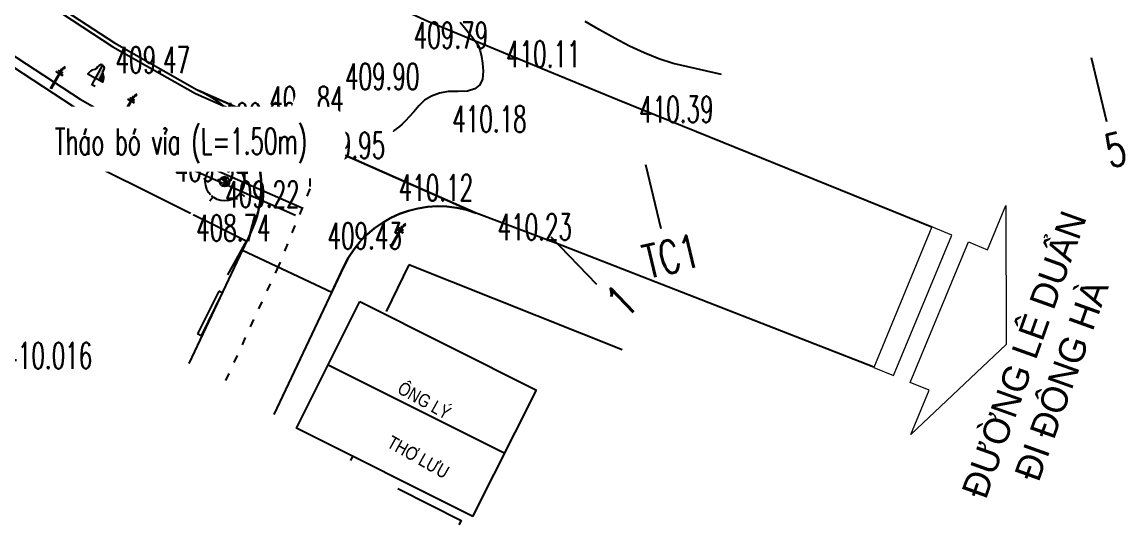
# Model space of a CAD drawing. Header units: centimetres. Extents: x 556321 to 560034, y 1839250 to 1840516.
# Drawn here: x 556373.8 to 556457.5, y 1839278 to 1839316.2 of the extents above; entities that cross this region are included whole.
import ezdxf
from ezdxf.enums import TextEntityAlignment as Align

# ---------------------------------------------------------------- set-up
doc = ezdxf.new("R2010")
doc.units = ezdxf.units.CM
doc.header["$MEASUREMENT"] = 0
doc.set_wipeout_variables(frame=1)
doc.linetypes.add('ACAD_ISO03W100', pattern=[30, 12, -18])
doc.linetypes.add('CENTER', pattern=[2, 1.25, -0.25, 0.25, -0.25])
for name, color, linetype in [('4', 21, 'Continuous'), ('bo via', 23, 'Continuous'), ('CAO DO AN', 6, 'Continuous'), ('cao do Hien Trang', 6, 'Continuous'), ('cao do3', 2, 'Continuous'), ('EL', 7, 'Continuous'), ('ENTPLINETUYEN', 1, 'Continuous'), ('H1_DongMuc', 3, 'Continuous'), ('H1_DongMuc_Con', 3, 'Continuous'), ('KH_VAT', 8, 'Continuous'), ('pha1', 4, 'Continuous'), ('sh', 4, 'Continuous'), ('sh(bs)', 31, 'Continuous'), ('SH1', 4, 'Continuous'), ('so hoa', 4, 'Continuous'), ('Texttencoc', 5, 'Continuous'), ('thoat nuoc', 50, 'Continuous'), ('ThongSoTuyen_TuyenPDP', 7, 'Continuous'), ('TIM', 8, 'CENTER'), ('VANG', 2, 'Continuous')]:
    doc.layers.add(name, color=color, linetype=linetype)
doc.layers.add('Mep duong', color=241, linetype='Continuous', lineweight=50)
doc.styles.add('2D', font='vnsimple.shx', dxfattribs={"width": 0.6})
doc.styles.add('CHUSO', font='Vnsimple.shx', dxfattribs={"width": 0.7})
doc.styles.add('Khung ten', font='VHAVANB_3.TTF')
doc.styles.get("Standard").update_dxf_attribs({"font": 'Vnsimple.shx', "width": 0.7, "height": 2})
doc.styles.add('style1', font='vnsimple.shx', dxfattribs={"width": 0.7, "height": 1})
doc.styles.add('TDHEADER', font='VHARIALN_3.TTF', dxfattribs={"height": 2})
doc.dimstyles.new('D1000 bv', dxfattribs={"dimtxt": 2, "dimasz": 1, "dimexe": 0.5, "dimexo": 1, "dimgap": 0.7, "dimtad": 1, "dimzin": 0, "dimdsep": 46, "dimtxsty": '2D', "dimblk": 'OPEN30', "dimcen": 0, "dimdle": 0.7, "dimclrd": 7, "dimclre": 7, "dimclrt": 3, "dimadec": 0, "dimazin": 2, "dimtfac": 0.3478260869565218, "dimtix": 1, "dimtofl": 0, "dimtmove": 0, "dimatfit": 3, "dimldrblk": 'OPEN30', "dimfxl": 0, "dimtolj": 1, "dimtzin": 0, "dimarcsym": 0})

# ---------------------------------------------------------------- blocks, each defined once
blk = doc.blocks.new('A$C7C2601D0')
at = {"layer": '4'}
h = blk.add_hatch(color=256, dxfattribs=at)
h.paths.add_polyline_path([(0, 0.1877254293740407, 0.4142135623730951), (-0.1877254293740407, 0), (0, 0)])
h.paths.add_polyline_path([(0.1877254293740407, 0), (0, 0), (0, -0.1877254293740407, 0.4142135623730951)])
for points in [[(-0.1877254293740407, 0), (0.1877254293740407, 0)], [(0, 0.1877254293740407), (0, -0.1877254293740407)]]:
    blk.add_lwpolyline(points, dxfattribs=at)
blk.add_circle((0, 0), 0.1877254293740407, dxfattribs=at)
at = {"layer": 'so hoa'}
for points in [[(0, 0.9352988136270142), (0, 0.7380441089244414)], [(-0.9352988136261047, 0), (-0.7380441089244414, 0)], [(0.7380441089244414, 0), (0.9352988136261047, 0)], [(0, -0.7380441089244414), (0, -0.9352988136251952)]]:
    blk.add_lwpolyline(points, dxfattribs=at)
blk.add_circle((0, 0), 0.7380441089244414, dxfattribs=at)
blk = doc.blocks.new('A$C1E3A08E7')
at = {"layer": 'VANG', "rotation": 102.7814768647459}
blk.add_blockref('A$C7C2601D0', (0, 0), dxfattribs=at)
blk = doc.blocks.new('ChieuDungVat8')
at = {"layer": 'KH_VAT', "color": 1}
blk.add_line((0.4782101928722113, 13.42031231382862), (0.6285936401691288, 14.03245026478544), dxfattribs=at)
blk.add_lwpolyline([(1.249889230588451, 16.02661476936191), (0.565644663060084, 14.73034528037533), (1.460426036501303, 14.9931025817059), (0.4785958484280854, 13.38258305983618), (1.03337573655881, 13.82580557232723)], dxfattribs=at)
at = {"layer": 'KH_VAT', "color": 6}
for points in [[(-1.845829401165247, 10.51823131972924), (2.44422472990118, 10.51823131972924)], [(-1.030674073379487, 11.85530999815091), (1.687294789822772, 11.85530999815091)], [(-0.2152834942098707, 13.1036104937084), (0.871904210653156, 13.1036104937084)], [(0.05651343218050897, 0.0235920138657093), (0.2116717840544879, 13.21215834002942), (0.384469767799601, 13.21215834002942), (0.4913885938003659, 0.0235920138657093)]]:
    blk.add_lwpolyline(points, dxfattribs=at)
for points in [[(-1.767890112707391, 10.51661392627284), (-1.767890112707391, 10.71717589627951), (-1.678611117880791, 10.71717589627951), (-1.678611117880791, 10.51661392627284)], [(-1.176416946342215, 10.51661392627284), (-1.176416946342215, 10.71717589627951), (-1.087137951748446, 10.71717589627951), (-1.087137951748446, 10.51661392627284)], [(-0.9527347849216312, 11.85369260469452), (-0.9527347849216312, 12.05425457470119), (-0.8634557898622006, 12.05425457470119), (-0.8634557898622006, 11.85369260469452)], [(-0.3612616185564548, 11.85369260469452), (-0.3612616185564548, 12.05425457470119), (-0.2719826237298548, 12.05425457470119), (-0.2719826237298548, 11.85369260469452)], [(-0.3612616185564548, 10.51661387272179), (-0.3612616185564548, 10.71717584272847), (-0.2719826237298548, 10.71717584272847), (-0.2719826237298548, 10.51661387272179)], [(-0.1492240307852626, 13.11277610482648), (-0.1492240307852626, 13.31333807436749), (-0.05994503595866263, 13.31333807436749), (-0.05994503595866263, 13.11277610482648)], [(0.6877665205392987, 13.11277610482648), (0.6877665205392987, 13.31333807436749), (0.7770455155987293, 13.31333807436749), (0.7770455155987293, 13.11277610482648)], [(0.8998041085433215, 11.86483487812802), (0.8998041085433215, 12.0653968481347), (0.9890831031370908, 12.0653968481347), (0.9890831031370908, 11.86483487812802)], [(0.8998041085433215, 10.5277561461553), (0.8998041085433215, 10.72831811616197), (0.9890831031370908, 10.72831811616197), (0.9890831031370908, 10.5277561461553)], [(1.491277474211529, 11.85369260469452), (1.491277474211529, 12.05425457470119), (1.580556468805298, 12.05425457470119), (1.580556468805298, 11.85369260469452)], [(1.656734048621729, 10.52775619970635), (1.656734048621729, 10.72831816971302), (1.746013043215498, 10.72831816971302), (1.746013043215498, 10.52775619970635)], [(2.248207414057106, 10.51661392627284), (2.248207414057106, 10.71717589627951), (2.337486408883706, 10.71717589627951), (2.337486408883706, 10.51661392627284)]]:
    blk.add_lwpolyline(points, close=True, dxfattribs=at)
blk = doc.blocks.new('ChieuDungVat7')
at = {"layer": 'KH_VAT', "color": 6}
for points in [[(-1.147124849259853, 11.85530999768525), (1.570844014175236, 11.85530999768525)], [(-0.3317342698574066, 13.1036104937084), (0.7554534347727895, 13.1036104937084)], [(-0.05993734393268824, 0.0235920138657093), (0.09522100817412138, 13.21215834002942), (0.2680189919192344, 13.21215834002942), (0.3749378179199994, 0.0235920138657093)]]:
    blk.add_lwpolyline(points, dxfattribs=at)
for points in [[(-1.069185560569167, 11.85369260516018), (-1.069185560569167, 12.05425457470119), (-0.9799065657425672, 12.05425457470119), (-0.9799065657425672, 11.85369260516018)], [(-0.4777123944368213, 11.85369260516018), (-0.4777123944368213, 12.05425457470119), (-0.3884333996102214, 12.05425457470119), (-0.3884333996102214, 11.85369260516018)], [(-0.2656748066656291, 13.11277610482648), (-0.2656748066656291, 13.31333807483315), (-0.1763958118390292, 13.31333807483315), (-0.1763958118390292, 13.11277610482648)], [(0.5713157448917627, 13.11277610482648), (0.5713157448917627, 13.31333807483315), (0.6605947397183627, 13.31333807483315), (0.6605947397183627, 13.11277610482648)], [(0.7833533326629549, 11.86483487859368), (0.7833533326629549, 12.0653968481347), (0.8726323274895549, 12.0653968481347), (0.8726323274895549, 11.86483487859368)], [(1.374826698331162, 11.85369260516018), (1.374826698331162, 12.05425457470119), (1.464105693157762, 12.05425457470119), (1.464105693157762, 11.85369260516018)]]:
    blk.add_lwpolyline(points, close=True, dxfattribs=at)
blk = doc.blocks.new('ChieuBangVat13')
for points in [[(1.13686837721616e-13, 6.809675425828686), (-0.4361396495232839, 6.628234363182401), (-0.8845946678229666, 6.139774851601032), (-1.047668500869804, 5.488494855634144), (-1.047668500869804, 4.918625101860016), (-1.373816166964389, 4.389460469182268), (-2.066881934834782, 3.81959071540814), (-2.256136802338915, 3.32446771822697), (-2.559488776196304, 2.239146676411565), (0.09385228529936285, 2.191391696278515)], [(1.13686837721616e-13, 6.809675425828573), (0.4361396495232839, 6.628234363182401), (0.8845946678229666, 6.139774851601032), (1.047668500869804, 5.488494855634144), (1.047668500869804, 4.918625101860016), (1.373816166964389, 4.389460469182268), (1.940263808074633, 3.81959071540814), (2.268899067926213, 3.371836324923152), (2.597530372939218, 2.191391696278515), (-0.09385228529936285, 2.191391696278515)], [(1.13686837721616e-13, 6.809675425828573), (0, 0), (1.181879918590312, 0)]]:
    blk.add_lwpolyline(points)
for points in [[(-0.01316170433074149, 6.806736949313745), (0.4310893200672581, 6.62630637914981), (0.8828703580011279, 6.130123281986471)], [(-0.006818142507654557, 6.797984328950861), (0.8848398678437661, 6.120607622626267), (0.03195114461868798, 2.211182170847223), (0.962374487256966, 2.211182170847223)], [(0.8753442993038334, 6.092534388858894), (1.040996687406732, 5.483580729161986), (0.9129904121427899, 4.927253461419241), (1.040996687406732, 4.889664568291209)], [(0.9016677079662259, 4.92279366351022), (1.060604779375353, 4.869897392622988), (0.9899673992513272, 2.207469879335804), (2.588537068958431, 2.230395997623873)], [(1.40628935033601, 4.3180435138147), (2.266106951562506, 3.362017779853431), (2.539682942275249, 2.327950436425908)]]:
    blk.add_solid(points)
blk = doc.blocks.new('A$C2A113424')
at = {"layer": 'Mep duong', "linetype": 'Continuous', "lineweight": 20, "extrusion": (-0.004496282055146948, 0.001719061481453282, 0.999988414070535)}
blk.add_lwpolyline([(4.322536986824867, 6.79247280023508), (4.830761154897329, 6.598165935739423), (3.402301987192789, 2.861923919200379), (2.89407781927676, 3.056230783792444), (2.44399803933625, 1.879013385726145), (2.335873058389854, 5.535508036274276), (4.772616766727176, 7.969690198559676), (4.322536986810312, 6.79247280047155)], dxfattribs=at)
blk.add_lwpolyline([(5.273641723522699, 6.428841570338148), (3.845182555903653, 2.692599553731802), (4.372020599101048, 2.491176137052379), (5.800479766678257, 6.227418153647811)], close=True, dxfattribs=at)
blk = doc.blocks.new('_Open30')
at = {"color": 0, "linetype": 'ByBlock', "lineweight": -2}
for p, q in [((-1, 0.26794919), (0, 0)), ((0, 0), (-1, -0.26794919)), ((0, 0), (-1, 0))]:
    blk.add_line(p, q, dxfattribs=at)
blk = doc.blocks.new('*D51')
at = {"layer": 'bo via', "color": 7, "lineweight": -2, "transparency": 16777216}
for p, q in [((556414.6925051346, 1839332.37416893), (556415.6657439666, 1839328.321607881)), ((556406.465506458, 1839329.381998281), (556408.4519322028, 1839325.60628901))]:
    blk.add_line(p, q, dxfattribs=at)
blk.add_arc((556422.9239297499, 1839298.098562913), 31.58236973049821, 105.3183226664894, 115.9349106282144, dxfattribs=at)
at = {"layer": 'Defpoints', "color": 0, "lineweight": -2, "transparency": 16777216}
for p in [(556414.4589905782, 1839333.346522236), (556405.9999049715, 1839330.266992776), (556422.9239297499, 1839298.098562913)]:
    blk.add_point(p, dxfattribs=at)
at = {"layer": 'bo via', "color": 7, "lineweight": -2, "transparency": 16777216}
for p, rotation in [((556415.5489866885, 1839328.807784535), 14.41119989975568), ((556408.2191314597, 1839326.048786257), 206.8420333949481)]:
    blk.add_blockref('_Open30', p, dxfattribs=dict(at, rotation=rotation))
at = {"layer": 'bo via', "color": 3, "transparency": 16777216, "insert": (556411.1993345228, 1839329.247399193), "char_height": 2, "attachment_point": 5, "rotation": 20.626616647307088, "style": '2D', "bg_fill": 3, "box_fill_scale": 1.25, "bg_fill_color": 256, "bg_fill_true_color": 13158600, "bg_fill_transparency": 0}
blk.add_mtext('\\A1;L1=9.00', dxfattribs=at)
at = {"layer": 'Defpoints', "color": 0, "lineweight": -2, "transparency": 16777216}
blk.add_point((556413.0321989919, 1839328.091891177), dxfattribs=at)
blk = doc.blocks.new('*D55')
at = {"layer": 'bo via', "color": 7, "lineweight": -2, "transparency": 16777216}
for p, q in [((556413.4081750736, 1839337.722112114), (556412.4224170648, 1839341.826802944)), ((556403.9052783833, 1839334.138348408), (556401.9350943525, 1839337.871789254))]:
    blk.add_line(p, q, dxfattribs=at)
blk.add_arc((556422.9239297501, 1839298.098562913), 44.47155484247359, 104.7924734328609, 116.532782245637, dxfattribs=at)
at = {"layer": 'Defpoints', "color": 0, "lineweight": -2, "transparency": 16777216}
for p in [(556413.6416896302, 1839336.749758807), (556404.371991964, 1839333.253939886), (556422.9239297501, 1839298.098562913)]:
    blk.add_point(p, dxfattribs=at)
at = {"layer": 'bo via', "color": 7, "lineweight": -2, "transparency": 16777216}
for p, rotation in [((556412.539174343, 1839341.340626291), 14.14827528311692), ((556402.1684511432, 1839337.429584993), 207.176980395381)]:
    blk.add_blockref('_Open30', p, dxfattribs=dict(at, rotation=rotation))
at = {"layer": 'bo via', "color": 3, "transparency": 16777216, "insert": (556406.631622098, 1839341.300104412), "char_height": 2, "attachment_point": 5, "rotation": 20.662627839248938, "style": '2D', "bg_fill": 3, "box_fill_scale": 1.25, "bg_fill_color": 256, "bg_fill_true_color": 13158600, "bg_fill_transparency": 0}
blk.add_mtext('\\A1;L1=10.00', dxfattribs=at)
at = {"layer": 'Defpoints', "color": 0, "lineweight": -2, "transparency": 16777216}
blk.add_point((556408.9775569009, 1839340.326727382), dxfattribs=at)

msp = doc.modelspace()

# ---------------------------------------------------------------- linework, layer by layer
at = {"layer": 'cao do Hien Trang', "color": 3, "lineweight": -2}
for centre in [(556414.3815946274, 1839312.781971744, 410.105), (556384.7121866785, 1839312.342460684, 409.466), (556400.7345561206, 1839311.665528288, 409.829), (556402.1446991523, 1839311.079024554, 409.901), (556424.4948799897, 1839308.578796255, 410.389), (556392.782631475, 1839308.066577408, 409.92), (556392.9685795864, 1839308.317990017, 409.729), (556410.2933256659, 1839307.846980163, 410.18), (556394.0341796584, 1839306.241939322, 409.723), (556399.5501683932, 1839305.841328196, 409.951), (556393.9758365792, 1839304.514773701, 409.544), (556389.2036972938, 1839304.09016607, 409.944), (556404.0364744982, 1839303.04093902, 410.046), (556422.8108340062, 1839302.752975358, 410.59), (556393.042111245, 1839302.128041625, 409.219), (556402.5527370167, 1839302.185612717, 409.841), (556405.7177234562, 1839302.428328263, 410.356), (556406.2246271553, 1839302.61489096, 410.116), (556405.6793384843, 1839301.829470522, 410.282), (556402.4574729335, 1839300.380019807, 410.197), (556390.8368294141, 1839299.559117133, 408.736), (556413.7383828817, 1839299.634838799, 410.231), (556400.8151927984, 1839298.960866201, 409.429), (556420.8149694379, 1839297.033108085, 410.473)]:
    msp.add_circle(centre, 0, dxfattribs=at)
at = {"layer": 'cao do3', "color": 6, "lineweight": -2}
for centre in [(556407.3698817972, 1839314.218396174, 409.795), (556396.3932856438, 1839309.323804961, 409.8401)]:
    msp.add_circle(centre, 0, dxfattribs=at)
at = {"layer": 'ENTPLINETUYEN'}
for p, q in [((556387.1008558692, 1839311.066589714, 408.239), (556408.3181436275, 1839301.691501933, 408.239)), ((556390.5499191727, 1839298.880233209, 408.239), (556397.3317754559, 1839295.677667776, 408.239))]:
    msp.add_line(p, q, dxfattribs=at)
at = {"layer": 'ENTPLINETUYEN', "elevation": 408.239}
for points in [[(556346.7539824003, 1839352.145901759), (556352.4903621642, 1839348.05611321), (556361.6451276426, 1839341.722677015), (556371.8012416932, 1839334.703361066), (556383.3720897746, 1839327.129380694), (556393.1549636798, 1839321.557876126), (556404.6340549221, 1839316.293343454), (556412.9041939813, 1839312.868970527), (556419.0504820248, 1839310.341826035), (556442.9445240359, 1839300.649524501)], [(556373.3593994323, 1839319.525347111), (556380.819583318, 1839314.628770526), (556387.1008558692, 1839311.066589714), (556387.1970695396, 1839311.024314536)], [(556438.5241550014, 1839289.966384132), (556414.3577673059, 1839299.40503446), (556408.3181436275, 1839301.691501933)], [(556391.21285645, 1839300.284090658), (556386.4772427586, 1839290.255801734)], [(556398.2517216555, 1839297.625775643), (556392.943927563, 1839286.38581897)]]:
    msp.add_lwpolyline(points, dxfattribs=at)
msp.add_lwpolyline([(556408.3181436275, 1839301.691501933), (556387.268138535, 1839310.992674061, -0.4193362945107494), (556391.21285645, 1839300.284090658), (556390.5499191727, 1839298.880233209), (556397.3317754557, 1839295.677667776), (556398.2517216555, 1839297.625775643, -0.3911795176294074)], format="xyb", close=True, dxfattribs=at)
at = {"layer": 'ENTPLINETUYEN'}
for centre, start, end in [((556383.9788764148, 1839303.700160454, 408.239), 334.7221244825664, 66.2801568124189), ((556405.4857016907, 1839294.209705847, 408.239), 69.26444653286664, 154.7221244825664)]:
    msp.add_arc(centre, 7.999999999999999, start, end, dxfattribs=at)
at = {"layer": 'H1_DongMuc', "color": 5, "lineweight": -2, "elevation": 410}
msp.add_lwpolyline([(556407.0950217665, 1839316.222465968), (556407.4283759773, 1839315.801433672), (556407.7221547375, 1839315.429948181), (556407.9763580469, 1839315.108009493), (556408.1909859056, 1839314.835617608), (556408.3660383136, 1839314.612772528), (556408.5092229425, 1839314.368672631), (556408.6282474636, 1839314.032516296), (556408.723111877, 1839313.604303525), (556408.7938161825, 1839313.084034317), (556408.8403603804, 1839312.471708672), (556408.7922292681, 1839311.883588834), (556408.5789076431, 1839311.435937048), (556408.2003955056, 1839311.128753315), (556407.6566928553, 1839310.962037634), (556406.9477996926, 1839310.935790004), (556406.1947248615, 1839310.927043814), (556405.5184772062, 1839310.812832448), (556404.9190567266, 1839310.593155908), (556404.396463423, 1839310.268014193), (556403.9506972951, 1839309.837407303), (556403.5659588508, 1839309.388274946), (556403.226448597, 1839309.007556832), (556402.9321665344, 1839308.69525296), (556402.6831126625, 1839308.45136333), (556402.4792869815, 1839308.275887943), (556402.3161965546, 1839308.148746504), (556402.1893484446, 1839308.049858717), (556402.0987426519, 1839307.979224584), (556402.0443791761, 1839307.936844104), (556402.0262580176, 1839307.922717278), (556402.0262580176, 1839307.922717278)], dxfattribs=at)
at = {"layer": 'H1_DongMuc_Con', "color": 8, "lineweight": -2, "elevation": 411}
msp.add_lwpolyline([(556426.9557365018, 1839312.240605698), (556423.2726107672, 1839313.074296356), (556422.1917457727, 1839313.42776954), (556421.089848832, 1839313.866182826), (556419.9669199447, 1839314.389536214), (556418.8229591112, 1839314.997829703), (556417.6906376134, 1839315.636967866), (556416.6026267334, 1839316.252855273)], dxfattribs=at)
at = {"layer": 'sh'}
for p, q in [((556403.1949092011, 1839297.754901152, 584.51), (556401.48252592, 1839294.199892362, 583.662)), ((556419.3996452175, 1839291.288741887, 584.862), (556403.1949092011, 1839297.754901152, 584.51)), ((556394.6600498668, 1839285.346531955, 582.161), (556399.4791845026, 1839294.960513927, 582.908)), ((556399.4791845026, 1839294.960513927, 582.908), (556412.8888103174, 1839288.238763001, 582.908)), ((556397.0696171846, 1839290.153522941, 582.5345), (556410.4792429993, 1839283.431772015, 582.5345)), ((556408.0696756815, 1839278.624781029, 582.161), (556412.8888103174, 1839288.238763001, 582.908)), ((556394.6600498668, 1839285.346531955, 582.161), (556394.6651278439, 1839285.355767928, 582.1613013477374)), ((556408.0696756815, 1839278.624781029, 582.161), (556394.6600498668, 1839285.346531955, 582.161)), ((556398.7861394844, 1839282.889551543, 582.1514201071254), (556398.9418642671, 1839283.200216293, 582.1610000000005))]:
    msp.add_line(p, q, dxfattribs=at)
for points, elevation in [([(556370.5818289486, 1839320.972683297), (556380.6912198167, 1839314.337269563), (556386.9724923677, 1839310.77508875), (556395.4996164864, 1839307.028368683)], 584.382), ([(556365.3140318122, 1839317.943584886), (556377.717352537, 1839309.802524187), (556384.3616832057, 1839306.034449004), (556394.5912269949, 1839301.539705352)], 583.5107142676262), ([(556365.8084462899, 1839318.500677066), (556378.2117670145, 1839310.359616366), (556384.8560976833, 1839306.591541183), (556395.0856414725, 1839302.096797531)], 584.1859999999999), ([(556402.349142633, 1839280.75727493), (556407.1646707127, 1839278.321954137), (556406.9913167022, 1839277.979169274)], 408.239)]:
    msp.add_lwpolyline(points, dxfattribs=dict(at, elevation=elevation))
at = {"layer": 'sh', "linetype": 'ACAD_ISO03W100', "ltscale": 0.05, "elevation": 584.1859999999999}
msp.add_lwpolyline([(556395.6279799878, 1839307.319869646), (556395.6681420576, 1839303.52732182), (556393.2866829695, 1839297.678855473), (556389.1243230845, 1839288.67165846)], dxfattribs=at)
at = {"layer": 'SH1'}
for points, elevation in [([(556390.8368294141, 1839299.559117133), (556372.6624520845, 1839308.610952095)], 408.736), ([(556390.8368294141, 1839299.559117133), (556389.4079624193, 1839296.99014144)], 408.736), ([(556388.7515799894, 1839295.765720434), (556387.1329105124, 1839292.504112069)], 408.331), ([(556389.0203068703, 1839295.632356783), (556387.4016373933, 1839292.370748418)], 408.331), ([(556389.0203068703, 1839295.632356783), (556388.7515799894, 1839295.765720434)], 408.331), ([(556387.4016373933, 1839292.370748418), (556387.1329105124, 1839292.504112069)], 407.978)]:
    msp.add_lwpolyline(points, dxfattribs=dict(at, elevation=elevation))
at = {"layer": 'ThongSoTuyen_TuyenPDP', "color": 1, "lineweight": -2}
for p, q in [((556455.0555329612, 1839313.529856353), (556456.223205928, 1839308.668113883)), ((556421.1727856352, 1839305.392039856), (556422.3404586021, 1839300.530297386)), ((556413.9769739182, 1839299.888047025), (556417.4489250906, 1839296.290053826))]:
    msp.add_line(p, q, dxfattribs=at)

# ---------------------------------------------------------------- block references
at = {"layer": 'EL', "xscale": 0.1249999999670159, "yscale": 0.1249999999670159, "zscale": 0.1249999999670159, "rotation": 330.6482356197426}
for name, p in [('ChieuDungVat8', (556375.9648159179, 1839311.170539204, 583.117)), ('ChieuDungVat8', (556381.4093299337, 1839309.090820923, 584.096)), ('ChieuDungVat7', (556380.4061203891, 1839306.683532969, 583.29)), ('ChieuDungVat8', (556401.836914001, 1839299.207669417, 584.48))]:
    msp.add_blockref(name, p, dxfattribs=at)
at = {"layer": 'sh', "xscale": 0.2500000000481584, "yscale": 0.2500000000481584, "zscale": 0.2500000000481584, "rotation": 330.6482355732319}
msp.add_blockref('ChieuBangVat13', (556379.0933432515, 1839311.480807722, 584.008), dxfattribs=at)
at = {"layer": 'Texttencoc', "xscale": 2.0000000000249, "yscale": 2.0000000000249, "zscale": 2.0000000000249, "rotation": 220.0615765080172}
msp.add_blockref('A$C1E3A08E7', (556389.2036972938, 1839304.09016607, 824.3), dxfattribs=at)
at = {"layer": 'thoat nuoc', "extrusion": (0.05442866264734826, -0.02252122447551252, 0.9982636501098019), "xscale": 2.890367377607911, "yscale": 2.890367377607911, "zscale": 2.890367377607911, "rotation": 110.9233323144186}
msp.add_blockref('A$C2A113424', (1912315.864891482, 188754.3546760513, -10729.37147014415), dxfattribs=at)

# ---------------------------------------------------------------- texts
at = {"layer": 'CAO DO AN', "color": 6, "lineweight": -2, "width": 0.6}
for s, p in [('409.79', (556403.5687589785, 1839314.218189732, 822.9635)), ('410.11', (556410.5804718086, 1839312.781765302, 823.2735)), ('409.47', (556380.9110638597, 1839312.342254243, 822.6345)), ('409.90', (556398.3435763335, 1839311.078818112, 823.0695000000001)), ('409.84', (556392.5921628249, 1839309.323598519, 823.0086)), ('409.92', (556388.9815086562, 1839308.066370967, 823.0885000000001)), ('410.18', (556406.492202847, 1839307.846773722, 823.3485000000001)), ('409.95', (556395.7490455743, 1839305.841121754, 823.1195)), ('410.12', (556402.4235043365, 1839302.614684518, 823.2845)), ('409.22', (556389.2409884261, 1839302.127835183, 822.3875)), ('408.74', (556387.0357065953, 1839299.558910691, 821.9045)), ('410.23', (556409.9372600629, 1839299.634632358, 823.3995)), ('409.43', (556397.0140699795, 1839298.96065976, 822.5975))]:
    msp.add_text(s, height=2, dxfattribs=at).set_placement(p)
at = {"layer": 'cao do3', "color": 6, "lineweight": -2, "width": 0.6}
for s, p in [('410.39', (556420.6937571708, 1839308.578589814, 823.5575)), ('409.94', (556385.4025744749, 1839304.089959629, 823.1125))]:
    msp.add_text(s, height=2, dxfattribs=at).set_placement(p)
at = {"layer": 'sh', "char_height": 0.9999999999999999, "width": 8.488211061776381, "attachment_point": 2, "rotation": 330.6482355964869, "style": 'TDHEADER'}
for s, insert in [('¤NG Lý', (556404.6162010881, 1839287.882961395, 408.239)), ('TH¥ L¦U', (556404.157934828, 1839283.577156016, 408.239))]:
    msp.add_mtext(s, dxfattribs=dict(at, insert=insert))
at = {"layer": 'sh(bs)', "color": 7, "lineweight": -2, "insert": (556444.885770875, 1839279.756951473, -9.361), "char_height": 2, "width": 23.43231406994571, "attachment_point": 1, "rotation": 70.3271387969288, "style": 'Khung ten'}
msp.add_mtext('\\pi0.81265;®\xadêng lª duÈn \\P\\pi3.4016;®i ®«ng hµ', dxfattribs=at)
at = {"layer": 'ThongSoTuyen_TuyenPDP', "color": 1, "lineweight": -2, "width": 0.7}
for s, rotation, p in [('5', 13.50525780388908, (556456.4557540508, 1839305.124433824)), ('TC1', 13.50525780388908, (556421.34769017, 1839296.692325923)), ('1', 43.97864667559813, (556419.68660922, 1839293.585526767))]:
    msp.add_text(s, height=2.5, rotation=rotation, dxfattribs=at).set_placement(p)

# ---------------------------------------------------------------- next in the draw order: dimensions: what is measured, and where the dimension line sits
at = {"layer": 'bo via'}
dim = msp.add_angular_dim_3p(base=(556413.0321989919, 1839328.091891177), center=(556422.9239297499, 1839298.098562913), p1=(556414.4589905781, 1839333.346522236), p2=(556405.9999049713, 1839330.266992776), text='L1=9.00', dimstyle='D1000 bv', override={"dimpost": 'L1=<>'}, dxfattribs=at)
dim.commit()
dim.dimension.update_dxf_attribs({"geometry": '*D51', "text_midpoint": (556411.1993345228, 1839329.247399193)})

# ---------------------------------------------------------------- next in the draw order: wipeouts: each hides what was drawn before it
at = {"color": 8, "linetype": 'ByBlock'}
for points, layer in [([(556396.9983305591, 1839304.852155776), (556397.2940277455, 1839304.8845437202), (556397.5222158202, 1839304.9566065334), (556397.6263415046, 1839305.0050739893), (556397.842425281, 1839305.1441550287), (556397.9642596159, 1839305.2522566908), (556398.1286500131, 1839305.451103082), (556398.2181825801, 1839305.6033695713), (556398.2866927152, 1839305.764136369), (556398.3312374307, 1839305.9191921742), (556398.3580075516, 1839306.0865941013), (556398.3580075515, 1839306.086594101), (556398.3643605319, 1839308.4171082673), (556398.3252244714, 1839308.7417471937), (556398.245931129, 1839308.9734631046), (556398.1500180353, 1839309.1517196237), (556397.9642596166, 1839309.3830373238), (556397.7891840269, 1839309.5309254334), (556397.5637925878, 1839309.660607595), (556397.3629119841, 1839309.7335877656), (556397.3629119841, 1839309.7335877656), (556396.9983305602, 1839309.7831382393), (556395.7461274137, 1839309.7831382395), (556398.5862458306, 1839322.5677566654), (556394.3136395346, 1839309.78313824), (556374.4805313253, 1839309.7831382395), (556374.1961993905, 1839309.7532195034), (556373.9478403227, 1839309.6749946615), (556373.7500601577, 1839309.5714261425), (556373.5146022687, 1839309.3830373231), (556373.2925810859, 1839309.09150586), (556373.1884241761, 1839308.8603880876), (556373.1377778655, 1839308.6682079118), (556373.1145013529, 1839308.4171082668), (556373.1145013534, 1839305.7574787342), (556373.1519799582, 1839305.7136962945), (556373.3062562458, 1839305.520248844), (556373.4074929534, 1839305.3728298843), (556373.5146022687, 1839305.2522566917), (556373.7467784549, 1839305.065951133), (556373.8758587777, 1839304.9932739178), (556374.0628298299, 1839304.917584602), (556374.3322945999, 1839304.8602226563), (556374.4805313247, 1839304.8521557762)], 'pha1'), ([(556380.3332297882, 1839288.64087082), (556380.5192333852, 1839288.6748142696), (556380.6908539989, 1839288.7408376406), (556380.8625236041, 1839288.8486720521), (556380.9822061823, 1839288.9587915854), (556381.0565069249, 1839289.0493743385), (556381.1764874309, 1839289.2670483014), (556381.2244678889, 1839289.4237478862), (556381.2462943796, 1839289.5878522722), (556381.2436487785, 1839289.7250082905), (556381.2436487785, 1839289.7250082905), (556381.2475140117, 1839289.656430048), (556381.2479140116, 1839291.6781346214), (556381.2473048368, 1839292.0801051636), (556381.1956384141, 1839292.3634461958), (556381.1010803157, 1839292.565950335), (556380.9551192896, 1839292.7512982527), (556380.8341317204, 1839292.8544342502), (556380.6697642541, 1839292.9509375312), (556380.5095045504, 1839293.0094444226), (556380.5095045504, 1839293.0094444226), (556380.2480393943, 1839293.0442563705), (556378.6298062825, 1839293.0444048967), (556389.2036972939, 1839304.090166071), (556377.4401544699, 1839293.0446554702), (556358.9100554297, 1839293.0477285485), (556358.627945777, 1839293.0442268825), (556358.3603338358, 1839293.0307632156), (556358.1243741444, 1839292.9554899705), (556357.8368917976, 1839292.7549338262), (556357.6076920021, 1839292.3991188447), (556357.5474023899, 1839292.1309811121), (556357.5439231315, 1839291.9329236033), (556357.5439000849, 1839291.6818239596), (556357.5434942816, 1839289.596881064), (556357.675568933, 1839289.144010508), (556357.9413565006, 1839288.842308981), (556357.9413565006, 1839288.842308981), (556357.9413565006, 1839288.842308981), (556357.9413565006, 1839288.842308981), (556358.1852799441, 1839288.7070603038), (556358.3349890352, 1839288.6626777472), (556358.4629175572, 1839288.6439500535), (556358.562081509, 1839288.64087082)], 'TIM')]:
    msp.add_wipeout(points, dxfattribs=at).dxf.layer = layer

# ---------------------------------------------------------------- next in the draw order: texts
at = {"layer": 'pha1', "color": 3, "style": 'CHUSO', "width": 0.6}
msp.add_text('Th¸o bã vØa (L=1.50m)', height=1.999999999999999, rotation=0.1601308852834099, dxfattribs=at).set_placement((556385.8831840402, 1839306.143116567, 25.26750000000131), align=Align.CENTER)
at = {"layer": 'TIM', "color": 3, "style": 'style1', "width": 0.6}
msp.add_text('Mèc cao ®é 1: 410.016', height=1.999999999999999, dxfattribs=at).set_placement((556369.3942186792, 1839289.854530799), align=Align.CENTER)

# ---------------------------------------------------------------- next in the draw order: dimensions: what is measured, and where the dimension line sits
at = {"layer": 'bo via'}
dim = msp.add_angular_dim_3p(base=(556408.9775569009, 1839340.326727382), center=(556422.9239297501, 1839298.098562913), p1=(556413.6416896302, 1839336.749758807), p2=(556404.3719919642, 1839333.253939886), text='L1=10.00', dimstyle='D1000 bv', override={"dimpost": 'L1=<>'}, dxfattribs=at)
dim.commit()
dim.dimension.update_dxf_attribs({"geometry": '*D55', "text_midpoint": (556406.631622098, 1839341.300104412)})

doc.saveas('drawing.dxf')
